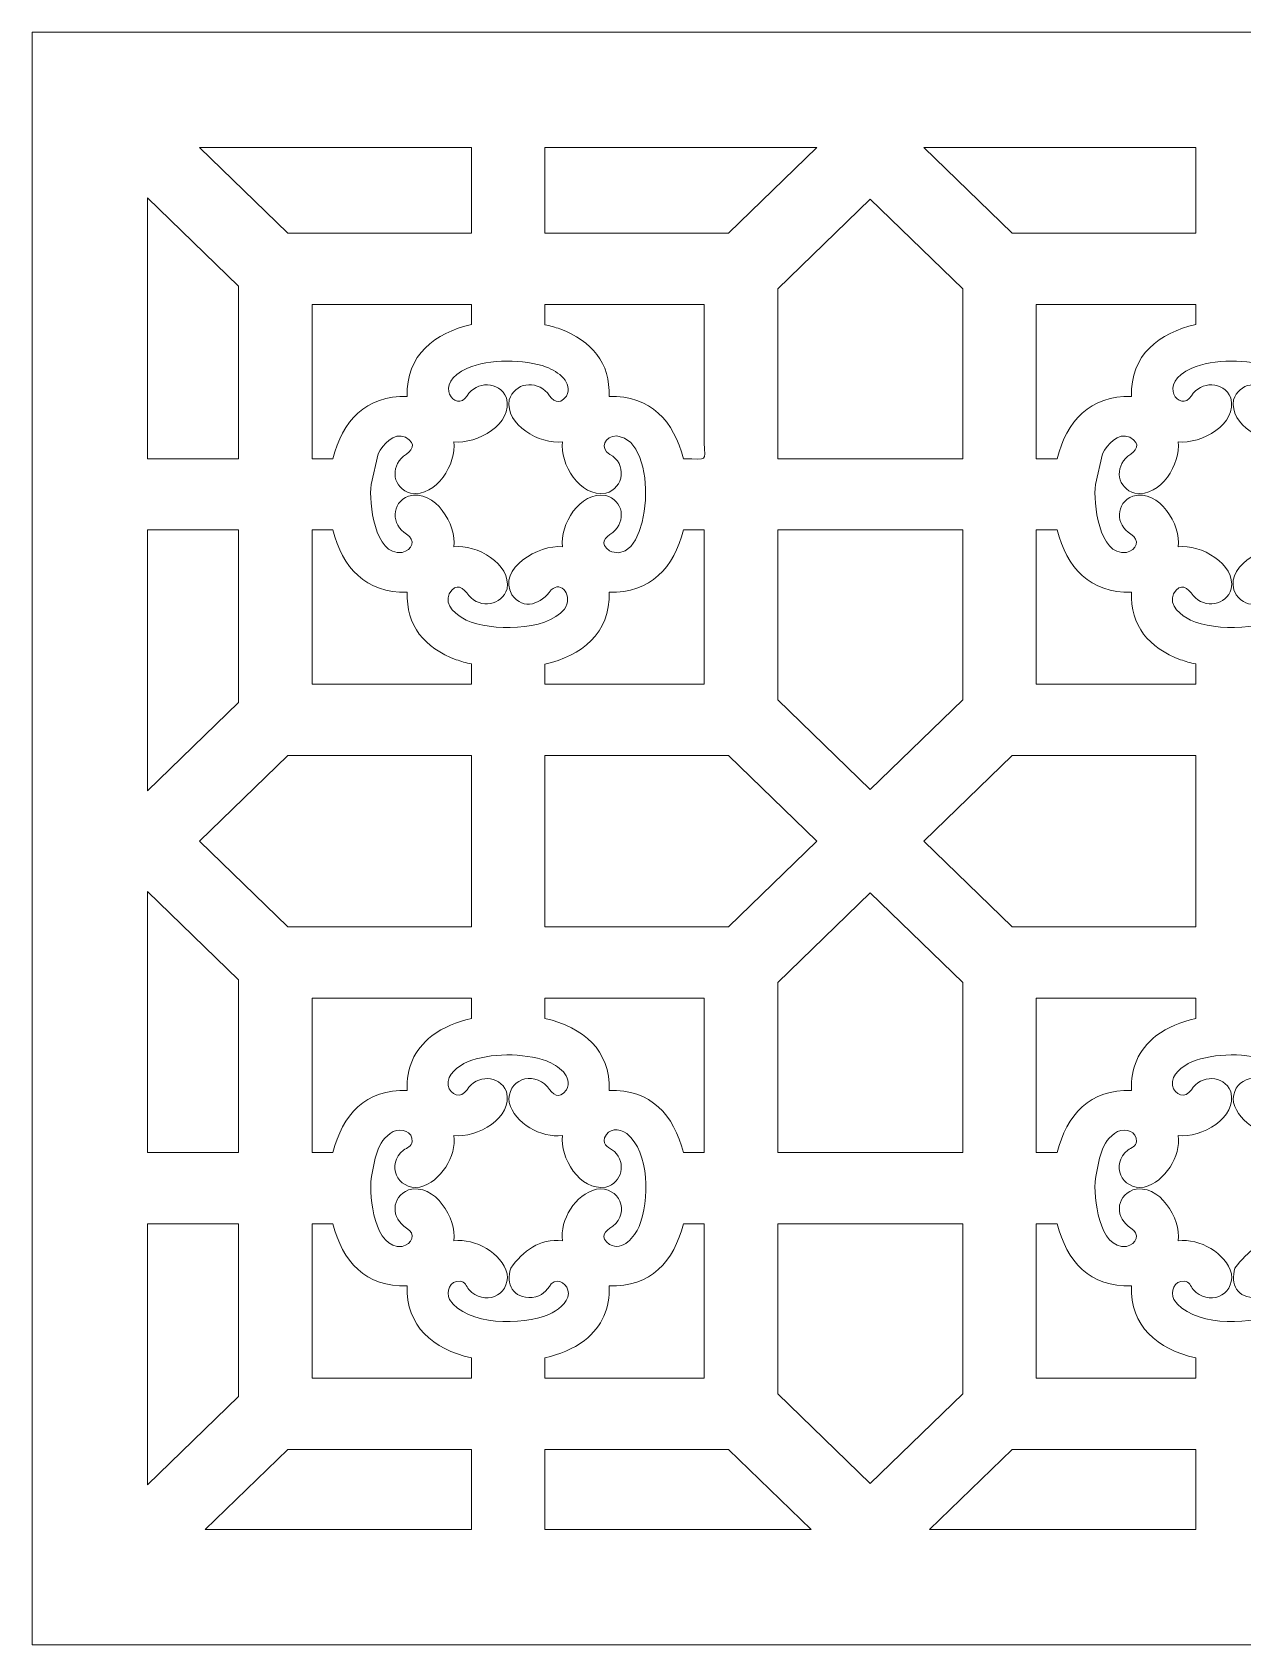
# Model space of a CAD drawing. Header units: centimetres. Extents: x -27.5 to -6.3, y -9.5 to -3.1.
# Drawn here: x -27.5 to -22.66, y -9.5 to -3.06 of the extents above; entities that cross this region are included whole.
import ezdxf

# ---------------------------------------------------------------- set-up
doc = ezdxf.new("R2010")
doc.units = ezdxf.units.CM
doc.header["$MEASUREMENT"] = 0
doc.layers.add('layer 1', color=7, linetype='Continuous')

msp = doc.modelspace()

# ---------------------------------------------------------------- linework, layer by layer
at = {"layer": 'layer 1', "color": 250, "lineweight": 9}
msp.add_open_spline([(-6.32898, -3.05666), (-6.32898, -3.05666), (-6.32898, -9.5), (-6.32898, -9.5), (-6.32898, -9.5), (-6.32898, -9.5), (-27.5, -9.5), (-27.5, -9.5), (-27.5, -9.5), (-27.5, -9.5), (-27.5, -3.05666), (-27.5, -3.05666), (-27.5, -3.05666), (-27.5, -3.05666), (-6.32898, -3.05666), (-6.32898, -3.05666)], degree=3, knots=[0, 0, 0, 0, 0.2, 0.2, 0.2, 0.2, 0.4, 0.4, 0.4, 0.4, 0.6, 0.6, 0.6, 0.6, 1, 1, 1, 1], dxfattribs=at)
at = {"layer": 'layer 1', "color": 7, "lineweight": 9}
for points, knots in [([(-25.74465, -3.51684), (-25.74465, -3.51684), (-25.74465, -3.85924), (-25.74465, -3.85924), (-25.74465, -3.85924), (-25.74465, -3.85924), (-26.4783, -3.85924), (-26.4783, -3.85924), (-26.4783, -3.85924), (-26.4783, -3.85924), (-26.83185, -3.51684), (-26.83185, -3.51684), (-26.83185, -3.51684), (-26.83185, -3.51684), (-25.74465, -3.51684), (-25.74465, -3.51684)], [0, 0, 0, 0, 0.2, 0.2, 0.2, 0.2, 0.4, 0.4, 0.4, 0.4, 0.6, 0.6, 0.6, 0.6, 1, 1, 1, 1]), ([(-25.4506, -3.85924), (-25.4506, -3.85924), (-25.4506, -3.51684), (-25.4506, -3.51684), (-25.4506, -3.51684), (-25.4506, -3.51684), (-24.36336, -3.51684), (-24.36336, -3.51684), (-24.36336, -3.51684), (-24.36336, -3.51684), (-24.71695, -3.85924), (-24.71695, -3.85924), (-24.71695, -3.85924), (-24.71695, -3.85924), (-25.4506, -3.85924), (-25.4506, -3.85924)], [0, 0, 0, 0, 0.2, 0.2, 0.2, 0.2, 0.4, 0.4, 0.4, 0.4, 0.6, 0.6, 0.6, 0.6, 1, 1, 1, 1]), ([(-22.84931, -3.51684), (-22.84931, -3.51684), (-22.84931, -3.85924), (-22.84931, -3.85924), (-22.84931, -3.85924), (-22.84931, -3.85924), (-23.58296, -3.85924), (-23.58296, -3.85924), (-23.58296, -3.85924), (-23.58296, -3.85924), (-23.93656, -3.51684), (-23.93656, -3.51684), (-23.93656, -3.51684), (-23.93656, -3.51684), (-22.84931, -3.51684), (-22.84931, -3.51684)], [0, 0, 0, 0, 0.2, 0.2, 0.2, 0.2, 0.4, 0.4, 0.4, 0.4, 0.6, 0.6, 0.6, 0.6, 1, 1, 1, 1]), ([(-27.03973, -4.76076), (-27.03973, -4.76076), (-27.03973, -3.71817), (-27.03973, -3.71817), (-27.03973, -3.71817), (-27.03973, -3.71817), (-26.67566, -4.0707), (-26.67566, -4.0707), (-26.67566, -4.0707), (-26.67566, -4.0707), (-26.67566, -4.76076), (-26.67566, -4.76076), (-26.67566, -4.76076), (-26.67566, -4.76076), (-27.03973, -4.76076), (-27.03973, -4.76076)], [0, 0, 0, 0, 0.2, 0.2, 0.2, 0.2, 0.4, 0.4, 0.4, 0.4, 0.6, 0.6, 0.6, 0.6, 1, 1, 1, 1]), ([(-24.5196, -4.76076), (-24.5196, -4.76076), (-23.78041, -4.76076), (-23.78041, -4.76076), (-23.78041, -4.76076), (-23.78041, -4.76076), (-23.78041, -4.08141), (-23.78041, -4.08141), (-23.78041, -4.08141), (-23.78041, -4.08141), (-24.15, -3.72357), (-24.15, -3.72357), (-24.15, -3.72357), (-24.15, -3.72357), (-24.5196, -4.08141), (-24.5196, -4.08141), (-24.5196, -4.08141), (-24.5196, -4.08141), (-24.5196, -4.76076), (-24.5196, -4.76076)], [0, 0, 0, 0, 0.1666667, 0.1666667, 0.1666667, 0.1666667, 0.3333333, 0.3333333, 0.3333333, 0.3333333, 0.5, 0.5, 0.5, 0.5, 0.6666667, 0.6666667, 0.6666667, 0.6666667, 1, 1, 1, 1]), ([(-25.74465, -4.14392), (-25.74465, -4.14392), (-25.74465, -4.22461), (-25.74465, -4.22461), (-25.74465, -4.22461), (-25.8893, -4.25767), (-26.00713, -4.34608), (-26.00101, -4.51245), (-26.00101, -4.51245), (-26.1669, -4.50672), (-26.26122, -4.61113), (-26.29793, -4.76076), (-26.29793, -4.76076), (-26.29793, -4.76076), (-26.38162, -4.76076), (-26.38162, -4.76076), (-26.38162, -4.76076), (-26.38162, -4.76076), (-26.38162, -4.14392), (-26.38162, -4.14392), (-26.38162, -4.14392), (-26.38162, -4.14392), (-25.74465, -4.14392), (-25.74465, -4.14392)], [0, 0, 0, 0, 0.1428571, 0.1428571, 0.1428571, 0.1428571, 0.2857143, 0.2857143, 0.2857143, 0.2857143, 0.4285714, 0.4285714, 0.4285714, 0.4285714, 0.5714286, 0.5714286, 0.5714286, 0.5714286, 0.7142857, 0.7142857, 0.7142857, 0.7142857, 1, 1, 1, 1]), ([(-25.4506, -4.22533), (-25.4506, -4.22533), (-25.4506, -4.14392), (-25.4506, -4.14392), (-25.4506, -4.14392), (-25.4506, -4.14392), (-24.81359, -4.14392), (-24.81359, -4.14392), (-24.81359, -4.14392), (-24.81359, -4.32847), (-24.81359, -4.51303), (-24.81359, -4.69758), (-24.81359, -4.69758), (-24.81359, -4.77716), (-24.79269, -4.76076), (-24.89714, -4.76076), (-24.89714, -4.76076), (-24.93476, -4.61137), (-25.02801, -4.50672), (-25.1942, -4.51245), (-25.1942, -4.51245), (-25.1892, -4.37692), (-25.26295, -4.29065), (-25.39077, -4.24197), (-25.39077, -4.24197), (-25.40959, -4.23552), (-25.4296, -4.22999), (-25.4506, -4.22533)], [0, 0, 0, 0, 0.125, 0.125, 0.125, 0.125, 0.25, 0.25, 0.25, 0.25, 0.375, 0.375, 0.375, 0.375, 0.5, 0.5, 0.5, 0.5, 0.625, 0.625, 0.625, 0.625, 0.75, 0.75, 0.75, 0.75, 1, 1, 1, 1]), ([(-22.84931, -4.14392), (-22.84931, -4.14392), (-22.84931, -4.22461), (-22.84931, -4.22461), (-22.84931, -4.22461), (-22.994, -4.25767), (-23.11182, -4.34608), (-23.10571, -4.51245), (-23.10571, -4.51245), (-23.2716, -4.50672), (-23.36592, -4.61113), (-23.40267, -4.76076), (-23.40267, -4.76076), (-23.40267, -4.76076), (-23.48636, -4.76076), (-23.48636, -4.76076), (-23.48636, -4.76076), (-23.48636, -4.76076), (-23.48636, -4.14392), (-23.48636, -4.14392), (-23.48636, -4.14392), (-23.48636, -4.14392), (-22.84931, -4.14392), (-22.84931, -4.14392)], [0, 0, 0, 0, 0.1428571, 0.1428571, 0.1428571, 0.1428571, 0.2857143, 0.2857143, 0.2857143, 0.2857143, 0.4285714, 0.4285714, 0.4285714, 0.4285714, 0.5714286, 0.5714286, 0.5714286, 0.5714286, 0.7142857, 0.7142857, 0.7142857, 0.7142857, 1, 1, 1, 1]), ([(-25.44479, -4.39447), (-25.53328, -4.36306), (-25.67327, -4.36141), (-25.76021, -4.3984), (-25.76021, -4.3984), (-25.90389, -4.4595), (-25.80624, -4.58), (-25.76211, -4.50973), (-25.76211, -4.50973), (-25.72428, -4.4496), (-25.63347, -4.44903), (-25.60471, -4.51711), (-25.60471, -4.51711), (-25.57425, -4.62097), (-25.72448, -4.70412), (-25.81433, -4.69322), (-25.81433, -4.69322), (-25.80313, -4.77891), (-25.8841, -4.91565), (-25.98749, -4.89863), (-25.98749, -4.89863), (-26.058, -4.87923), (-26.0708, -4.79588), (-26.0158, -4.75102), (-26.0158, -4.75102), (-25.98294, -4.72945), (-25.95966, -4.7022), (-26.00756, -4.67503), (-26.00756, -4.67503), (-26.05586, -4.65351), (-26.09838, -4.70519), (-26.11667, -4.74113), (-26.11667, -4.74113), (-26.11667, -4.74113), (-26.14572, -4.86405), (-26.14572, -4.86405), (-26.14572, -4.86405), (-26.15352, -4.93625), (-26.1333, -5.14898), (-26.02173, -5.13574), (-26.02173, -5.13574), (-25.97987, -5.12638), (-25.96606, -5.08449), (-26.00378, -5.06232), (-26.00378, -5.06232), (-26.06624, -5.02561), (-26.06604, -4.93756), (-25.99621, -4.90993), (-25.99621, -4.90993), (-25.88916, -4.88044), (-25.80269, -5.02605), (-25.81433, -5.11295), (-25.81433, -5.11295), (-25.72384, -5.10204), (-25.58464, -5.1805), (-25.60219, -5.28059), (-25.60219, -5.28059), (-25.62226, -5.34885), (-25.70833, -5.36126), (-25.75464, -5.30798), (-25.75464, -5.30798), (-25.77695, -5.27617), (-25.80507, -5.25362), (-25.83305, -5.30002), (-25.83305, -5.30002), (-25.85511, -5.34629), (-25.80148, -5.38915), (-25.76487, -5.40568), (-25.76487, -5.40568), (-25.66683, -5.44987), (-25.44906, -5.45286), (-25.37235, -5.36204), (-25.37235, -5.36204), (-25.33631, -5.31079), (-25.38534, -5.24562), (-25.42539, -5.28533), (-25.42539, -5.28533), (-25.46438, -5.34081), (-25.53546, -5.36955), (-25.58288, -5.30454), (-25.58288, -5.30454), (-25.64277, -5.19882), (-25.47291, -5.10199), (-25.38088, -5.11295), (-25.38088, -5.11295), (-25.39198, -5.02528), (-25.31119, -4.89052), (-25.20777, -4.9075), (-25.20777, -4.9075), (-25.13721, -4.92695), (-25.12441, -5.0103), (-25.17945, -5.0551), (-25.17945, -5.0551), (-25.21068, -5.07567), (-25.23492, -5.09859), (-25.19196, -5.12866), (-25.19196, -5.12866), (-25.19196, -5.12866), (-25.18313, -5.13312), (-25.18313, -5.13312), (-25.18313, -5.13312), (-25.02515, -5.18569), (-24.98999, -4.68512), (-25.16306, -4.66971), (-25.16306, -4.66971), (-25.21169, -4.67039), (-25.2322, -4.71693), (-25.19142, -4.74379), (-25.19142, -4.74379), (-25.12253, -4.77958), (-25.13294, -4.87806), (-25.20772, -4.89863), (-25.20772, -4.89863), (-25.31144, -4.91569), (-25.39188, -4.77944), (-25.38088, -4.69322), (-25.38088, -4.69322), (-25.47131, -4.70438), (-25.61053, -4.62543), (-25.59302, -4.52554), (-25.59302, -4.52554), (-25.573, -4.45726), (-25.48688, -4.44485), (-25.44062, -4.49815), (-25.44062, -4.49815), (-25.41937, -4.52841), (-25.39571, -4.55187), (-25.36469, -4.51021), (-25.36469, -4.51021), (-25.33568, -4.45649), (-25.39882, -4.41212), (-25.44479, -4.39447)], [0, 0, 0, 0, 0.0294118, 0.0294118, 0.0294118, 0.0294118, 0.0588235, 0.0588235, 0.0588235, 0.0588235, 0.0882353, 0.0882353, 0.0882353, 0.0882353, 0.1176471, 0.1176471, 0.1176471, 0.1176471, 0.1470588, 0.1470588, 0.1470588, 0.1470588, 0.1764706, 0.1764706, 0.1764706, 0.1764706, 0.2058824, 0.2058824, 0.2058824, 0.2058824, 0.2352941, 0.2352941, 0.2352941, 0.2352941, 0.2647059, 0.2647059, 0.2647059, 0.2647059, 0.2941176, 0.2941176, 0.2941176, 0.2941176, 0.3235294, 0.3235294, 0.3235294, 0.3235294, 0.3529412, 0.3529412, 0.3529412, 0.3529412, 0.3823529, 0.3823529, 0.3823529, 0.3823529, 0.4117647, 0.4117647, 0.4117647, 0.4117647, 0.4411765, 0.4411765, 0.4411765, 0.4411765, 0.4705882, 0.4705882, 0.4705882, 0.4705882, 0.5, 0.5, 0.5, 0.5, 0.5294118, 0.5294118, 0.5294118, 0.5294118, 0.5588235, 0.5588235, 0.5588235, 0.5588235, 0.5882353, 0.5882353, 0.5882353, 0.5882353, 0.6176471, 0.6176471, 0.6176471, 0.6176471, 0.6470588, 0.6470588, 0.6470588, 0.6470588, 0.6764706, 0.6764706, 0.6764706, 0.6764706, 0.7058824, 0.7058824, 0.7058824, 0.7058824, 0.7352941, 0.7352941, 0.7352941, 0.7352941, 0.7647059, 0.7647059, 0.7647059, 0.7647059, 0.7941176, 0.7941176, 0.7941176, 0.7941176, 0.8235294, 0.8235294, 0.8235294, 0.8235294, 0.8529412, 0.8529412, 0.8529412, 0.8529412, 0.8823529, 0.8823529, 0.8823529, 0.8823529, 0.9117647, 0.9117647, 0.9117647, 0.9117647, 0.9411765, 0.9411765, 0.9411765, 0.9411765, 1, 1, 1, 1]), ([(-22.54949, -4.39447), (-22.63798, -4.36306), (-22.77802, -4.36141), (-22.86492, -4.3984), (-22.86492, -4.3984), (-23.00854, -4.4595), (-22.91098, -4.58), (-22.86676, -4.50973), (-22.86676, -4.50973), (-22.82888, -4.4496), (-22.73816, -4.44903), (-22.70936, -4.51711), (-22.70936, -4.51711), (-22.6789, -4.62097), (-22.82918, -4.70412), (-22.91904, -4.69322), (-22.91904, -4.69322), (-22.90787, -4.77891), (-22.98876, -4.91565), (-23.09224, -4.89863), (-23.09224, -4.89863), (-23.16269, -4.87923), (-23.1755, -4.79588), (-23.12051, -4.75102), (-23.12051, -4.75102), (-23.08763, -4.72945), (-23.0643, -4.7022), (-23.11232, -4.67503), (-23.11232, -4.67503), (-23.16051, -4.65351), (-23.20309, -4.70519), (-23.22137, -4.74113), (-23.22137, -4.74113), (-23.22137, -4.74113), (-23.25041, -4.86405), (-23.25041, -4.86405), (-23.25041, -4.86405), (-23.25818, -4.93625), (-23.23799, -5.14898), (-23.12642, -5.13574), (-23.12642, -5.13574), (-23.08467, -5.12638), (-23.07081, -5.08449), (-23.10849, -5.06232), (-23.10849, -5.06232), (-23.17088, -5.02561), (-23.1708, -4.93756), (-23.10087, -4.90993), (-23.10087, -4.90993), (-22.99384, -4.88044), (-22.9074, -5.02605), (-22.91904, -5.11295), (-22.91904, -5.11295), (-22.82855, -5.10204), (-22.68933, -5.1805), (-22.70688, -5.28059), (-22.70688, -5.28059), (-22.72691, -5.34885), (-22.81304, -5.36126), (-22.85929, -5.30798), (-22.85929, -5.30798), (-22.88164, -5.27617), (-22.90968, -5.25362), (-22.9378, -5.30002), (-22.9378, -5.30002), (-22.95977, -5.34629), (-22.90613, -5.38915), (-22.86958, -5.40568), (-22.86958, -5.40568), (-22.77153, -5.44987), (-22.55376, -5.45286), (-22.47709, -5.36204), (-22.47709, -5.36204), (-22.44102, -5.31079), (-22.49004, -5.24562), (-22.5301, -5.28533), (-22.5301, -5.28533), (-22.56913, -5.34081), (-22.64012, -5.36955), (-22.68764, -5.30454), (-22.68764, -5.30454), (-22.74747, -5.19882), (-22.57761, -5.10199), (-22.48558, -5.11295), (-22.48558, -5.11295), (-22.49668, -5.02528), (-22.41589, -4.89052), (-22.31243, -4.9075), (-22.31243, -4.9075), (-22.24191, -4.92695), (-22.22911, -5.0103), (-22.28411, -5.0551), (-22.28411, -5.0551), (-22.31537, -5.07567), (-22.33962, -5.09859), (-22.2966, -5.12866), (-22.2966, -5.12866), (-22.2966, -5.12866), (-22.28778, -5.13312), (-22.28778, -5.13312), (-22.28778, -5.13312), (-22.1298, -5.18569), (-22.0947, -4.68512), (-22.26776, -4.66971), (-22.26776, -4.66971), (-22.31639, -4.67039), (-22.33696, -4.71693), (-22.29613, -4.74379), (-22.29613, -4.74379), (-22.22727, -4.77958), (-22.23764, -4.87806), (-22.31243, -4.89863), (-22.31243, -4.89863), (-22.41613, -4.91569), (-22.49658, -4.77944), (-22.48558, -4.69322), (-22.48558, -4.69322), (-22.57601, -4.70438), (-22.71523, -4.62543), (-22.69772, -4.52554), (-22.69772, -4.52554), (-22.67765, -4.45726), (-22.59162, -4.44485), (-22.54531, -4.49815), (-22.54531, -4.49815), (-22.52407, -4.52841), (-22.50037, -4.55187), (-22.46933, -4.51021), (-22.46933, -4.51021), (-22.44034, -4.45649), (-22.50357, -4.41212), (-22.54949, -4.39447)], [0, 0, 0, 0, 0.0294118, 0.0294118, 0.0294118, 0.0294118, 0.0588235, 0.0588235, 0.0588235, 0.0588235, 0.0882353, 0.0882353, 0.0882353, 0.0882353, 0.1176471, 0.1176471, 0.1176471, 0.1176471, 0.1470588, 0.1470588, 0.1470588, 0.1470588, 0.1764706, 0.1764706, 0.1764706, 0.1764706, 0.2058824, 0.2058824, 0.2058824, 0.2058824, 0.2352941, 0.2352941, 0.2352941, 0.2352941, 0.2647059, 0.2647059, 0.2647059, 0.2647059, 0.2941176, 0.2941176, 0.2941176, 0.2941176, 0.3235294, 0.3235294, 0.3235294, 0.3235294, 0.3529412, 0.3529412, 0.3529412, 0.3529412, 0.3823529, 0.3823529, 0.3823529, 0.3823529, 0.4117647, 0.4117647, 0.4117647, 0.4117647, 0.4411765, 0.4411765, 0.4411765, 0.4411765, 0.4705882, 0.4705882, 0.4705882, 0.4705882, 0.5, 0.5, 0.5, 0.5, 0.5294118, 0.5294118, 0.5294118, 0.5294118, 0.5588235, 0.5588235, 0.5588235, 0.5588235, 0.5882353, 0.5882353, 0.5882353, 0.5882353, 0.6176471, 0.6176471, 0.6176471, 0.6176471, 0.6470588, 0.6470588, 0.6470588, 0.6470588, 0.6764706, 0.6764706, 0.6764706, 0.6764706, 0.7058824, 0.7058824, 0.7058824, 0.7058824, 0.7352941, 0.7352941, 0.7352941, 0.7352941, 0.7647059, 0.7647059, 0.7647059, 0.7647059, 0.7941176, 0.7941176, 0.7941176, 0.7941176, 0.8235294, 0.8235294, 0.8235294, 0.8235294, 0.8529412, 0.8529412, 0.8529412, 0.8529412, 0.8823529, 0.8823529, 0.8823529, 0.8823529, 0.9117647, 0.9117647, 0.9117647, 0.9117647, 0.9411765, 0.9411765, 0.9411765, 0.9411765, 1, 1, 1, 1]), ([(-27.03973, -6.08803), (-27.03973, -6.08803), (-27.03973, -5.04545), (-27.03973, -5.04545), (-27.03973, -5.04545), (-27.03973, -5.04545), (-26.67566, -5.04545), (-26.67566, -5.04545), (-26.67566, -5.04545), (-26.67566, -5.04545), (-26.67566, -5.73552), (-26.67566, -5.73552), (-26.67566, -5.73552), (-26.67566, -5.73552), (-27.03973, -6.08803), (-27.03973, -6.08803)], [0, 0, 0, 0, 0.2, 0.2, 0.2, 0.2, 0.4, 0.4, 0.4, 0.4, 0.6, 0.6, 0.6, 0.6, 1, 1, 1, 1]), ([(-25.74465, -5.58078), (-25.74465, -5.58078), (-25.74465, -5.6623), (-25.74465, -5.6623), (-25.74465, -5.6623), (-25.74465, -5.6623), (-26.38162, -5.6623), (-26.38162, -5.6623), (-26.38162, -5.6623), (-26.38162, -5.6623), (-26.38162, -5.04545), (-26.38162, -5.04545), (-26.38162, -5.04545), (-26.38162, -5.04545), (-26.29812, -5.04545), (-26.29812, -5.04545), (-26.29812, -5.04545), (-26.26039, -5.19495), (-26.16734, -5.29945), (-26.00101, -5.29367), (-26.00101, -5.29367), (-26.00601, -5.42901), (-25.93255, -5.51527), (-25.80502, -5.564), (-25.80502, -5.564), (-25.78597, -5.5705), (-25.7657, -5.57612), (-25.74465, -5.58078)], [0, 0, 0, 0, 0.125, 0.125, 0.125, 0.125, 0.25, 0.25, 0.25, 0.25, 0.375, 0.375, 0.375, 0.375, 0.5, 0.5, 0.5, 0.5, 0.625, 0.625, 0.625, 0.625, 0.75, 0.75, 0.75, 0.75, 1, 1, 1, 1]), ([(-25.4506, -5.6623), (-25.4506, -5.6623), (-25.4506, -5.58161), (-25.4506, -5.58161), (-25.4506, -5.58161), (-25.30581, -5.54859), (-25.18807, -5.45994), (-25.1942, -5.29367), (-25.1942, -5.29367), (-25.02841, -5.29939), (-24.93399, -5.19504), (-24.89734, -5.04545), (-24.89734, -5.04545), (-24.89734, -5.04545), (-24.81359, -5.04545), (-24.81359, -5.04545), (-24.81359, -5.04545), (-24.81359, -5.04545), (-24.81359, -5.6623), (-24.81359, -5.6623), (-24.81359, -5.6623), (-24.81359, -5.6623), (-25.4506, -5.6623), (-25.4506, -5.6623)], [0, 0, 0, 0, 0.1428571, 0.1428571, 0.1428571, 0.1428571, 0.2857143, 0.2857143, 0.2857143, 0.2857143, 0.4285714, 0.4285714, 0.4285714, 0.4285714, 0.5714286, 0.5714286, 0.5714286, 0.5714286, 0.7142857, 0.7142857, 0.7142857, 0.7142857, 1, 1, 1, 1]), ([(-23.78041, -5.04545), (-23.78041, -5.04545), (-24.5196, -5.04545), (-24.5196, -5.04545), (-24.5196, -5.04545), (-24.5196, -5.04545), (-24.5196, -5.7248), (-24.5196, -5.7248), (-24.5196, -5.7248), (-24.5196, -5.7248), (-24.15, -6.0827), (-24.15, -6.0827), (-24.15, -6.0827), (-24.15, -6.0827), (-23.78041, -5.7248), (-23.78041, -5.7248), (-23.78041, -5.7248), (-23.78041, -5.7248), (-23.78041, -5.04545), (-23.78041, -5.04545)], [0, 0, 0, 0, 0.1666667, 0.1666667, 0.1666667, 0.1666667, 0.3333333, 0.3333333, 0.3333333, 0.3333333, 0.5, 0.5, 0.5, 0.5, 0.6666667, 0.6666667, 0.6666667, 0.6666667, 1, 1, 1, 1]), ([(-22.84931, -5.58078), (-22.84931, -5.58078), (-22.84931, -5.6623), (-22.84931, -5.6623), (-22.84931, -5.6623), (-22.84931, -5.6623), (-23.48636, -5.6623), (-23.48636, -5.6623), (-23.48636, -5.6623), (-23.48636, -5.6623), (-23.48636, -5.04545), (-23.48636, -5.04545), (-23.48636, -5.04545), (-23.48636, -5.04545), (-23.40277, -5.04545), (-23.40277, -5.04545), (-23.40277, -5.04545), (-23.36509, -5.19495), (-23.27204, -5.29945), (-23.10571, -5.29367), (-23.10571, -5.29367), (-23.11067, -5.42901), (-23.03725, -5.51527), (-22.90968, -5.564), (-22.90968, -5.564), (-22.89072, -5.5705), (-22.87039, -5.57612), (-22.84931, -5.58078)], [0, 0, 0, 0, 0.125, 0.125, 0.125, 0.125, 0.25, 0.25, 0.25, 0.25, 0.375, 0.375, 0.375, 0.375, 0.5, 0.5, 0.5, 0.5, 0.625, 0.625, 0.625, 0.625, 0.75, 0.75, 0.75, 0.75, 1, 1, 1, 1]), ([(-25.74465, -5.94699), (-25.74465, -5.94699), (-25.74465, -6.63171), (-25.74465, -6.63171), (-25.74465, -6.63171), (-25.74465, -6.63171), (-26.4783, -6.63171), (-26.4783, -6.63171), (-26.4783, -6.63171), (-26.4783, -6.63171), (-26.83185, -6.28936), (-26.83185, -6.28936), (-26.83185, -6.28936), (-26.83185, -6.28936), (-26.4783, -5.94699), (-26.4783, -5.94699), (-26.4783, -5.94699), (-26.4783, -5.94699), (-25.74465, -5.94699), (-25.74465, -5.94699)], [0, 0, 0, 0, 0.1666667, 0.1666667, 0.1666667, 0.1666667, 0.3333333, 0.3333333, 0.3333333, 0.3333333, 0.5, 0.5, 0.5, 0.5, 0.6666667, 0.6666667, 0.6666667, 0.6666667, 1, 1, 1, 1]), ([(-25.4506, -6.63171), (-25.4506, -6.63171), (-25.4506, -5.94699), (-25.4506, -5.94699), (-25.4506, -5.94699), (-25.4506, -5.94699), (-24.71695, -5.94699), (-24.71695, -5.94699), (-24.71695, -5.94699), (-24.71695, -5.94699), (-24.36336, -6.28936), (-24.36336, -6.28936), (-24.36336, -6.28936), (-24.36336, -6.28936), (-24.71695, -6.63171), (-24.71695, -6.63171), (-24.71695, -6.63171), (-24.71695, -6.63171), (-25.4506, -6.63171), (-25.4506, -6.63171)], [0, 0, 0, 0, 0.1666667, 0.1666667, 0.1666667, 0.1666667, 0.3333333, 0.3333333, 0.3333333, 0.3333333, 0.5, 0.5, 0.5, 0.5, 0.6666667, 0.6666667, 0.6666667, 0.6666667, 1, 1, 1, 1]), ([(-22.84931, -5.94699), (-22.84931, -5.94699), (-22.84931, -6.63171), (-22.84931, -6.63171), (-22.84931, -6.63171), (-22.84931, -6.63171), (-23.58296, -6.63171), (-23.58296, -6.63171), (-23.58296, -6.63171), (-23.58296, -6.63171), (-23.93656, -6.28936), (-23.93656, -6.28936), (-23.93656, -6.28936), (-23.93656, -6.28936), (-23.58296, -5.94699), (-23.58296, -5.94699), (-23.58296, -5.94699), (-23.58296, -5.94699), (-22.84931, -5.94699), (-22.84931, -5.94699)], [0, 0, 0, 0, 0.1666667, 0.1666667, 0.1666667, 0.1666667, 0.3333333, 0.3333333, 0.3333333, 0.3333333, 0.5, 0.5, 0.5, 0.5, 0.6666667, 0.6666667, 0.6666667, 0.6666667, 1, 1, 1, 1]), ([(-27.03973, -7.53324), (-27.03973, -7.53324), (-27.03973, -6.49065), (-27.03973, -6.49065), (-27.03973, -6.49065), (-27.03973, -6.49065), (-26.67566, -6.84318), (-26.67566, -6.84318), (-26.67566, -6.84318), (-26.67566, -6.84318), (-26.67566, -7.53324), (-26.67566, -7.53324), (-26.67566, -7.53324), (-26.67566, -7.53324), (-27.03973, -7.53324), (-27.03973, -7.53324)], [0, 0, 0, 0, 0.2, 0.2, 0.2, 0.2, 0.4, 0.4, 0.4, 0.4, 0.6, 0.6, 0.6, 0.6, 1, 1, 1, 1]), ([(-24.5196, -7.53324), (-24.5196, -7.53324), (-23.78041, -7.53324), (-23.78041, -7.53324), (-23.78041, -7.53324), (-23.78041, -7.53324), (-23.78041, -6.85389), (-23.78041, -6.85389), (-23.78041, -6.85389), (-23.78041, -6.85389), (-24.15, -6.49599), (-24.15, -6.49599), (-24.15, -6.49599), (-24.15, -6.49599), (-24.5196, -6.85389), (-24.5196, -6.85389), (-24.5196, -6.85389), (-24.5196, -6.85389), (-24.5196, -7.53324), (-24.5196, -7.53324)], [0, 0, 0, 0, 0.1666667, 0.1666667, 0.1666667, 0.1666667, 0.3333333, 0.3333333, 0.3333333, 0.3333333, 0.5, 0.5, 0.5, 0.5, 0.6666667, 0.6666667, 0.6666667, 0.6666667, 1, 1, 1, 1]), ([(-25.74465, -6.9164), (-25.74465, -6.9164), (-25.74465, -6.99727), (-25.74465, -6.99727), (-25.74465, -6.99727), (-25.80361, -7.01119), (-25.85487, -7.03176), (-25.90336, -7.06706), (-25.90336, -7.06706), (-25.97523, -7.12539), (-26.00432, -7.19507), (-26.00101, -7.28493), (-26.00101, -7.28493), (-26.1669, -7.2792), (-26.26122, -7.38359), (-26.29793, -7.53324), (-26.29793, -7.53324), (-26.29793, -7.53324), (-26.38162, -7.53324), (-26.38162, -7.53324), (-26.38162, -7.53324), (-26.38162, -7.53324), (-26.38162, -6.9164), (-26.38162, -6.9164), (-26.38162, -6.9164), (-26.38162, -6.9164), (-25.74465, -6.9164), (-25.74465, -6.9164)], [0, 0, 0, 0, 0.125, 0.125, 0.125, 0.125, 0.25, 0.25, 0.25, 0.25, 0.375, 0.375, 0.375, 0.375, 0.5, 0.5, 0.5, 0.5, 0.625, 0.625, 0.625, 0.625, 0.75, 0.75, 0.75, 0.75, 1, 1, 1, 1]), ([(-25.4506, -6.99723), (-25.4506, -6.99723), (-25.4506, -6.9164), (-25.4506, -6.9164), (-25.4506, -6.9164), (-25.4506, -6.9164), (-24.81359, -6.9164), (-24.81359, -6.9164), (-24.81359, -6.9164), (-24.81359, -6.9164), (-24.81359, -7.53324), (-24.81359, -7.53324), (-24.81359, -7.53324), (-24.81359, -7.53324), (-24.89714, -7.53324), (-24.89714, -7.53324), (-24.89714, -7.53324), (-24.93476, -7.38385), (-25.02807, -7.2792), (-25.1942, -7.28493), (-25.1942, -7.28493), (-25.18827, -7.12403), (-25.29621, -7.03331), (-25.4506, -6.99723)], [0, 0, 0, 0, 0.1428571, 0.1428571, 0.1428571, 0.1428571, 0.2857143, 0.2857143, 0.2857143, 0.2857143, 0.4285714, 0.4285714, 0.4285714, 0.4285714, 0.5714286, 0.5714286, 0.5714286, 0.5714286, 0.7142857, 0.7142857, 0.7142857, 0.7142857, 1, 1, 1, 1]), ([(-22.84931, -6.9164), (-22.84931, -6.9164), (-22.84931, -6.99727), (-22.84931, -6.99727), (-22.84931, -6.99727), (-22.90827, -7.01119), (-22.95957, -7.03176), (-23.00806, -7.06706), (-23.00806, -7.06706), (-23.07991, -7.12539), (-23.10901, -7.19507), (-23.10571, -7.28493), (-23.10571, -7.28493), (-23.27156, -7.2792), (-23.36592, -7.38359), (-23.40267, -7.53324), (-23.40267, -7.53324), (-23.40267, -7.53324), (-23.48636, -7.53324), (-23.48636, -7.53324), (-23.48636, -7.53324), (-23.48636, -7.53324), (-23.48636, -6.9164), (-23.48636, -6.9164), (-23.48636, -6.9164), (-23.48636, -6.9164), (-22.84931, -6.9164), (-22.84931, -6.9164)], [0, 0, 0, 0, 0.125, 0.125, 0.125, 0.125, 0.25, 0.25, 0.25, 0.25, 0.375, 0.375, 0.375, 0.375, 0.5, 0.5, 0.5, 0.5, 0.625, 0.625, 0.625, 0.625, 0.75, 0.75, 0.75, 0.75, 1, 1, 1, 1]), ([(-25.44479, -7.16695), (-25.53536, -7.1348), (-25.67133, -7.13411), (-25.76021, -7.17088), (-25.76021, -7.17088), (-25.79706, -7.18726), (-25.84357, -7.22091), (-25.83795, -7.2649), (-25.83795, -7.2649), (-25.82825, -7.30534), (-25.78544, -7.31926), (-25.76211, -7.28221), (-25.76211, -7.28221), (-25.7238, -7.22159), (-25.63347, -7.2215), (-25.60471, -7.28959), (-25.60471, -7.28959), (-25.57425, -7.39339), (-25.72448, -7.4766), (-25.81433, -7.46569), (-25.81433, -7.46569), (-25.80371, -7.54726), (-25.86631, -7.65035), (-25.95074, -7.67173), (-25.95074, -7.67173), (-26.04335, -7.68293), (-26.08549, -7.58038), (-26.0158, -7.5235), (-26.0158, -7.5235), (-26.00097, -7.51375), (-25.98443, -7.50841), (-25.981, -7.48941), (-25.981, -7.48941), (-25.97876, -7.44882), (-26.02409, -7.4349), (-26.05683, -7.44858), (-26.05683, -7.44858), (-26.12791, -7.4911), (-26.12859, -7.56388), (-26.14572, -7.63648), (-26.14572, -7.63648), (-26.15377, -7.71111), (-26.13146, -7.92126), (-26.02173, -7.90826), (-26.02173, -7.90826), (-25.97987, -7.89886), (-25.96557, -7.8574), (-26.00378, -7.8348), (-26.00378, -7.8348), (-26.06673, -7.79756), (-26.06604, -7.71004), (-25.99621, -7.68239), (-25.99621, -7.68239), (-25.88916, -7.65291), (-25.80269, -7.79853), (-25.81433, -7.88537), (-25.81433, -7.88537), (-25.72894, -7.87514), (-25.62367, -7.93547), (-25.6016, -8.01747), (-25.6016, -8.01747), (-25.59002, -8.10707), (-25.69586, -8.148), (-25.75464, -8.08051), (-25.75464, -8.08051), (-25.76468, -8.0661), (-25.77021, -8.05009), (-25.78984, -8.04676), (-25.78984, -8.04676), (-25.83174, -8.04462), (-25.84614, -8.0885), (-25.83203, -8.12022), (-25.83203, -8.12022), (-25.7642, -8.22641), (-25.54123, -8.22413), (-25.43499, -8.1802), (-25.43499, -8.1802), (-25.40033, -8.16478), (-25.36041, -8.13622), (-25.35658, -8.0963), (-25.35658, -8.0963), (-25.35707, -8.06213), (-25.39591, -8.02857), (-25.42539, -8.05781), (-25.42539, -8.05781), (-25.44624, -8.08749), (-25.46016, -8.10693), (-25.50103, -8.11304), (-25.50103, -8.11304), (-25.57959, -8.11556), (-25.60743, -8.06028), (-25.58754, -7.99476), (-25.58754, -7.99476), (-25.53838, -7.92741), (-25.47339, -7.87442), (-25.38088, -7.88537), (-25.38088, -7.88537), (-25.39135, -7.80265), (-25.32929, -7.70078), (-25.24453, -7.67934), (-25.24453, -7.67934), (-25.1519, -7.66819), (-25.10962, -7.77074), (-25.17945, -7.82758), (-25.17945, -7.82758), (-25.21068, -7.84809), (-25.23492, -7.87107), (-25.19196, -7.90114), (-25.19196, -7.90114), (-25.1379, -7.92839), (-25.09274, -7.86996), (-25.07438, -7.82835), (-25.07438, -7.82835), (-25.03281, -7.72662), (-25.03136, -7.53038), (-25.12358, -7.4574), (-25.12358, -7.4574), (-25.15531, -7.4365), (-25.19565, -7.43428), (-25.21237, -7.47486), (-25.21237, -7.47486), (-25.22173, -7.50653), (-25.192, -7.51327), (-25.17296, -7.52878), (-25.17296, -7.52878), (-25.12548, -7.57601), (-25.14042, -7.65257), (-25.20772, -7.67111), (-25.20772, -7.67111), (-25.31144, -7.68817), (-25.39188, -7.55186), (-25.38088, -7.46569), (-25.38088, -7.46569), (-25.46613, -7.47617), (-25.57164, -7.41536), (-25.59365, -7.33361), (-25.59365, -7.33361), (-25.60519, -7.24395), (-25.49929, -7.20308), (-25.44062, -7.27061), (-25.44062, -7.27061), (-25.41937, -7.30087), (-25.39571, -7.32435), (-25.36469, -7.28275), (-25.36469, -7.28275), (-25.33568, -7.22901), (-25.39916, -7.1845), (-25.44479, -7.16695)], [0, 0, 0, 0, 0.0263158, 0.0263158, 0.0263158, 0.0263158, 0.0526316, 0.0526316, 0.0526316, 0.0526316, 0.0789474, 0.0789474, 0.0789474, 0.0789474, 0.1052632, 0.1052632, 0.1052632, 0.1052632, 0.1315789, 0.1315789, 0.1315789, 0.1315789, 0.1578947, 0.1578947, 0.1578947, 0.1578947, 0.1842105, 0.1842105, 0.1842105, 0.1842105, 0.2105263, 0.2105263, 0.2105263, 0.2105263, 0.2368421, 0.2368421, 0.2368421, 0.2368421, 0.2631579, 0.2631579, 0.2631579, 0.2631579, 0.2894737, 0.2894737, 0.2894737, 0.2894737, 0.3157895, 0.3157895, 0.3157895, 0.3157895, 0.3421053, 0.3421053, 0.3421053, 0.3421053, 0.3684211, 0.3684211, 0.3684211, 0.3684211, 0.3947368, 0.3947368, 0.3947368, 0.3947368, 0.4210526, 0.4210526, 0.4210526, 0.4210526, 0.4473684, 0.4473684, 0.4473684, 0.4473684, 0.4736842, 0.4736842, 0.4736842, 0.4736842, 0.5, 0.5, 0.5, 0.5, 0.5263158, 0.5263158, 0.5263158, 0.5263158, 0.5526316, 0.5526316, 0.5526316, 0.5526316, 0.5789474, 0.5789474, 0.5789474, 0.5789474, 0.6052632, 0.6052632, 0.6052632, 0.6052632, 0.6315789, 0.6315789, 0.6315789, 0.6315789, 0.6578947, 0.6578947, 0.6578947, 0.6578947, 0.6842105, 0.6842105, 0.6842105, 0.6842105, 0.7105263, 0.7105263, 0.7105263, 0.7105263, 0.7368421, 0.7368421, 0.7368421, 0.7368421, 0.7631579, 0.7631579, 0.7631579, 0.7631579, 0.7894737, 0.7894737, 0.7894737, 0.7894737, 0.8157895, 0.8157895, 0.8157895, 0.8157895, 0.8421053, 0.8421053, 0.8421053, 0.8421053, 0.8684211, 0.8684211, 0.8684211, 0.8684211, 0.8947368, 0.8947368, 0.8947368, 0.8947368, 0.9210526, 0.9210526, 0.9210526, 0.9210526, 0.9473684, 0.9473684, 0.9473684, 0.9473684, 1, 1, 1, 1]), ([(-22.54949, -7.16695), (-22.64007, -7.1348), (-22.77603, -7.13411), (-22.86492, -7.17088), (-22.86492, -7.17088), (-22.90177, -7.18726), (-22.94823, -7.22091), (-22.94265, -7.2649), (-22.94265, -7.2649), (-22.93294, -7.30534), (-22.89013, -7.31926), (-22.86676, -7.28221), (-22.86676, -7.28221), (-22.82845, -7.22159), (-22.73816, -7.2215), (-22.70936, -7.28959), (-22.70936, -7.28959), (-22.6789, -7.39339), (-22.82918, -7.4766), (-22.91904, -7.46569), (-22.91904, -7.46569), (-22.90837, -7.54726), (-22.97101, -7.65035), (-23.05538, -7.67173), (-23.05538, -7.67173), (-23.148, -7.68293), (-23.19019, -7.58038), (-23.12051, -7.5235), (-23.12051, -7.5235), (-23.10562, -7.51375), (-23.08913, -7.50841), (-23.08569, -7.48941), (-23.08569, -7.48941), (-23.08336, -7.44882), (-23.1288, -7.4349), (-23.16158, -7.44858), (-23.16158, -7.44858), (-23.23262, -7.4911), (-23.23325, -7.56388), (-23.25041, -7.63648), (-23.25041, -7.63648), (-23.25846, -7.71111), (-23.23616, -7.92126), (-23.12642, -7.90826), (-23.12642, -7.90826), (-23.08463, -7.89886), (-23.07027, -7.8574), (-23.10849, -7.8348), (-23.10849, -7.8348), (-23.17137, -7.79756), (-23.17074, -7.71004), (-23.10087, -7.68239), (-23.10087, -7.68239), (-22.9939, -7.65291), (-22.9074, -7.79853), (-22.91904, -7.88537), (-22.91904, -7.88537), (-22.83364, -7.87514), (-22.72836, -7.93547), (-22.70626, -8.01747), (-22.70626, -8.01747), (-22.69472, -8.10707), (-22.80062, -8.148), (-22.85929, -8.08051), (-22.85929, -8.08051), (-22.86938, -8.0661), (-22.87491, -8.05009), (-22.89454, -8.04676), (-22.89454, -8.04676), (-22.93639, -8.04462), (-22.95085, -8.0885), (-22.93669, -8.12022), (-22.93669, -8.12022), (-22.86889, -8.22641), (-22.64594, -8.22413), (-22.5397, -8.1802), (-22.5397, -8.1802), (-22.50502, -8.16478), (-22.46507, -8.13622), (-22.46128, -8.0963), (-22.46128, -8.0963), (-22.46186, -8.06213), (-22.50061, -8.02857), (-22.5301, -8.05781), (-22.5301, -8.05781), (-22.55098, -8.08749), (-22.56486, -8.10693), (-22.60568, -8.11304), (-22.60568, -8.11304), (-22.68419, -8.11556), (-22.71212, -8.06028), (-22.69224, -7.99476), (-22.69224, -7.99476), (-22.64302, -7.92741), (-22.57809, -7.87442), (-22.48558, -7.88537), (-22.48558, -7.88537), (-22.49611, -7.80265), (-22.43394, -7.70078), (-22.34918, -7.67934), (-22.34918, -7.67934), (-22.2566, -7.66819), (-22.21438, -7.77074), (-22.28411, -7.82758), (-22.28411, -7.82758), (-22.31532, -7.84809), (-22.33962, -7.87107), (-22.2966, -7.90114), (-22.2966, -7.90114), (-22.24258, -7.92839), (-22.1974, -7.86996), (-22.17906, -7.82835), (-22.17906, -7.82835), (-22.13746, -7.72662), (-22.13606, -7.53038), (-22.22828, -7.4574), (-22.22828, -7.4574), (-22.26, -7.4365), (-22.30039, -7.43428), (-22.31707, -7.47486), (-22.31707, -7.47486), (-22.32639, -7.50653), (-22.2967, -7.51327), (-22.2777, -7.52878), (-22.2777, -7.52878), (-22.23023, -7.57601), (-22.24512, -7.65257), (-22.31243, -7.67111), (-22.31243, -7.67111), (-22.41613, -7.68817), (-22.49658, -7.55186), (-22.48558, -7.46569), (-22.48558, -7.46569), (-22.57087, -7.47617), (-22.67634, -7.41536), (-22.69835, -7.33361), (-22.69835, -7.33361), (-22.70989, -7.24395), (-22.60399, -7.20308), (-22.54531, -7.27061), (-22.54531, -7.27061), (-22.52407, -7.30087), (-22.50037, -7.32435), (-22.46933, -7.28275), (-22.46933, -7.28275), (-22.44044, -7.22901), (-22.50386, -7.1845), (-22.54949, -7.16695)], [0, 0, 0, 0, 0.0263158, 0.0263158, 0.0263158, 0.0263158, 0.0526316, 0.0526316, 0.0526316, 0.0526316, 0.0789474, 0.0789474, 0.0789474, 0.0789474, 0.1052632, 0.1052632, 0.1052632, 0.1052632, 0.1315789, 0.1315789, 0.1315789, 0.1315789, 0.1578947, 0.1578947, 0.1578947, 0.1578947, 0.1842105, 0.1842105, 0.1842105, 0.1842105, 0.2105263, 0.2105263, 0.2105263, 0.2105263, 0.2368421, 0.2368421, 0.2368421, 0.2368421, 0.2631579, 0.2631579, 0.2631579, 0.2631579, 0.2894737, 0.2894737, 0.2894737, 0.2894737, 0.3157895, 0.3157895, 0.3157895, 0.3157895, 0.3421053, 0.3421053, 0.3421053, 0.3421053, 0.3684211, 0.3684211, 0.3684211, 0.3684211, 0.3947368, 0.3947368, 0.3947368, 0.3947368, 0.4210526, 0.4210526, 0.4210526, 0.4210526, 0.4473684, 0.4473684, 0.4473684, 0.4473684, 0.4736842, 0.4736842, 0.4736842, 0.4736842, 0.5, 0.5, 0.5, 0.5, 0.5263158, 0.5263158, 0.5263158, 0.5263158, 0.5526316, 0.5526316, 0.5526316, 0.5526316, 0.5789474, 0.5789474, 0.5789474, 0.5789474, 0.6052632, 0.6052632, 0.6052632, 0.6052632, 0.6315789, 0.6315789, 0.6315789, 0.6315789, 0.6578947, 0.6578947, 0.6578947, 0.6578947, 0.6842105, 0.6842105, 0.6842105, 0.6842105, 0.7105263, 0.7105263, 0.7105263, 0.7105263, 0.7368421, 0.7368421, 0.7368421, 0.7368421, 0.7631579, 0.7631579, 0.7631579, 0.7631579, 0.7894737, 0.7894737, 0.7894737, 0.7894737, 0.8157895, 0.8157895, 0.8157895, 0.8157895, 0.8421053, 0.8421053, 0.8421053, 0.8421053, 0.8684211, 0.8684211, 0.8684211, 0.8684211, 0.8947368, 0.8947368, 0.8947368, 0.8947368, 0.9210526, 0.9210526, 0.9210526, 0.9210526, 0.9473684, 0.9473684, 0.9473684, 0.9473684, 1, 1, 1, 1]), ([(-27.03973, -8.86051), (-27.03973, -8.86051), (-27.03973, -7.81792), (-27.03973, -7.81792), (-27.03973, -7.81792), (-27.03973, -7.81792), (-26.67566, -7.81792), (-26.67566, -7.81792), (-26.67566, -7.81792), (-26.67566, -7.81792), (-26.67566, -8.50799), (-26.67566, -8.50799), (-26.67566, -8.50799), (-26.67566, -8.50799), (-27.03973, -8.86051), (-27.03973, -8.86051)], [0, 0, 0, 0, 0.2, 0.2, 0.2, 0.2, 0.4, 0.4, 0.4, 0.4, 0.6, 0.6, 0.6, 0.6, 1, 1, 1, 1]), ([(-25.74465, -8.35364), (-25.74465, -8.35364), (-25.74465, -8.43477), (-25.74465, -8.43477), (-25.74465, -8.43477), (-25.74465, -8.43477), (-26.38162, -8.43477), (-26.38162, -8.43477), (-26.38162, -8.43477), (-26.38162, -8.43477), (-26.38162, -7.81792), (-26.38162, -7.81792), (-26.38162, -7.81792), (-26.38162, -7.81792), (-26.29812, -7.81792), (-26.29812, -7.81792), (-26.29812, -7.81792), (-26.26039, -7.96742), (-26.16739, -8.07192), (-26.00101, -8.06615), (-26.00101, -8.06615), (-26.00684, -8.22675), (-25.89914, -8.31815), (-25.74465, -8.35364)], [0, 0, 0, 0, 0.1428571, 0.1428571, 0.1428571, 0.1428571, 0.2857143, 0.2857143, 0.2857143, 0.2857143, 0.4285714, 0.4285714, 0.4285714, 0.4285714, 0.5714286, 0.5714286, 0.5714286, 0.5714286, 0.7142857, 0.7142857, 0.7142857, 0.7142857, 1, 1, 1, 1]), ([(-25.4506, -8.43477), (-25.4506, -8.43477), (-25.4506, -8.35379), (-25.4506, -8.35379), (-25.4506, -8.35379), (-25.39168, -8.33987), (-25.34058, -8.31941), (-25.29213, -8.28426), (-25.29213, -8.28426), (-25.22008, -8.22588), (-25.19089, -8.15609), (-25.1942, -8.06615), (-25.1942, -8.06615), (-25.02841, -8.07192), (-24.93399, -7.96747), (-24.89734, -7.81792), (-24.89734, -7.81792), (-24.89734, -7.81792), (-24.81359, -7.81792), (-24.81359, -7.81792), (-24.81359, -7.81792), (-24.81359, -7.81792), (-24.81359, -8.43477), (-24.81359, -8.43477), (-24.81359, -8.43477), (-24.81359, -8.43477), (-25.4506, -8.43477), (-25.4506, -8.43477)], [0, 0, 0, 0, 0.125, 0.125, 0.125, 0.125, 0.25, 0.25, 0.25, 0.25, 0.375, 0.375, 0.375, 0.375, 0.5, 0.5, 0.5, 0.5, 0.625, 0.625, 0.625, 0.625, 0.75, 0.75, 0.75, 0.75, 1, 1, 1, 1]), ([(-23.78041, -7.81792), (-23.78041, -7.81792), (-24.5196, -7.81792), (-24.5196, -7.81792), (-24.5196, -7.81792), (-24.5196, -7.81792), (-24.5196, -8.49727), (-24.5196, -8.49727), (-24.5196, -8.49727), (-24.5196, -8.49727), (-24.15, -8.85518), (-24.15, -8.85518), (-24.15, -8.85518), (-24.15, -8.85518), (-23.78041, -8.49727), (-23.78041, -8.49727), (-23.78041, -8.49727), (-23.78041, -8.49727), (-23.78041, -7.81792), (-23.78041, -7.81792)], [0, 0, 0, 0, 0.1666667, 0.1666667, 0.1666667, 0.1666667, 0.3333333, 0.3333333, 0.3333333, 0.3333333, 0.5, 0.5, 0.5, 0.5, 0.6666667, 0.6666667, 0.6666667, 0.6666667, 1, 1, 1, 1]), ([(-22.84931, -8.35364), (-22.84931, -8.35364), (-22.84931, -8.43477), (-22.84931, -8.43477), (-22.84931, -8.43477), (-22.84931, -8.43477), (-23.48636, -8.43477), (-23.48636, -8.43477), (-23.48636, -8.43477), (-23.48636, -8.43477), (-23.48636, -7.81792), (-23.48636, -7.81792), (-23.48636, -7.81792), (-23.48636, -7.81792), (-23.40277, -7.81792), (-23.40277, -7.81792), (-23.40277, -7.81792), (-23.36509, -7.96742), (-23.27204, -8.07192), (-23.10571, -8.06615), (-23.10571, -8.06615), (-23.11158, -8.22675), (-23.00389, -8.31815), (-22.84931, -8.35364)], [0, 0, 0, 0, 0.1428571, 0.1428571, 0.1428571, 0.1428571, 0.2857143, 0.2857143, 0.2857143, 0.2857143, 0.4285714, 0.4285714, 0.4285714, 0.4285714, 0.5714286, 0.5714286, 0.5714286, 0.5714286, 0.7142857, 0.7142857, 0.7142857, 0.7142857, 1, 1, 1, 1]), ([(-25.74465, -9.03973), (-25.74465, -9.03973), (-25.74465, -8.71951), (-25.74465, -8.71951), (-25.74465, -8.71951), (-25.74465, -8.71951), (-26.4783, -8.71951), (-26.4783, -8.71951), (-26.4783, -8.71951), (-26.4783, -8.71951), (-26.80901, -9.03973), (-26.80901, -9.03973), (-26.80901, -9.03973), (-26.80901, -9.03973), (-25.74465, -9.03973), (-25.74465, -9.03973)], [0, 0, 0, 0, 0.2, 0.2, 0.2, 0.2, 0.4, 0.4, 0.4, 0.4, 0.6, 0.6, 0.6, 0.6, 1, 1, 1, 1]), ([(-24.3862, -9.03973), (-24.3862, -9.03973), (-24.71695, -8.71951), (-24.71695, -8.71951), (-24.71695, -8.71951), (-24.71695, -8.71951), (-25.4506, -8.71951), (-25.4506, -8.71951), (-25.4506, -8.71951), (-25.4506, -8.71951), (-25.4506, -9.03973), (-25.4506, -9.03973), (-25.4506, -9.03973), (-25.4506, -9.03973), (-24.3862, -9.03973), (-24.3862, -9.03973)], [0, 0, 0, 0, 0.2, 0.2, 0.2, 0.2, 0.4, 0.4, 0.4, 0.4, 0.6, 0.6, 0.6, 0.6, 1, 1, 1, 1]), ([(-22.84931, -9.03973), (-22.84931, -9.03973), (-22.84931, -8.71951), (-22.84931, -8.71951), (-22.84931, -8.71951), (-22.84931, -8.71951), (-23.58296, -8.71951), (-23.58296, -8.71951), (-23.58296, -8.71951), (-23.58296, -8.71951), (-23.91375, -9.03973), (-23.91375, -9.03973), (-23.91375, -9.03973), (-23.91375, -9.03973), (-22.84931, -9.03973), (-22.84931, -9.03973)], [0, 0, 0, 0, 0.2, 0.2, 0.2, 0.2, 0.4, 0.4, 0.4, 0.4, 0.6, 0.6, 0.6, 0.6, 1, 1, 1, 1])]:
    msp.add_open_spline(points, degree=3, knots=knots, dxfattribs=at)

doc.saveas('drawing.dxf')
